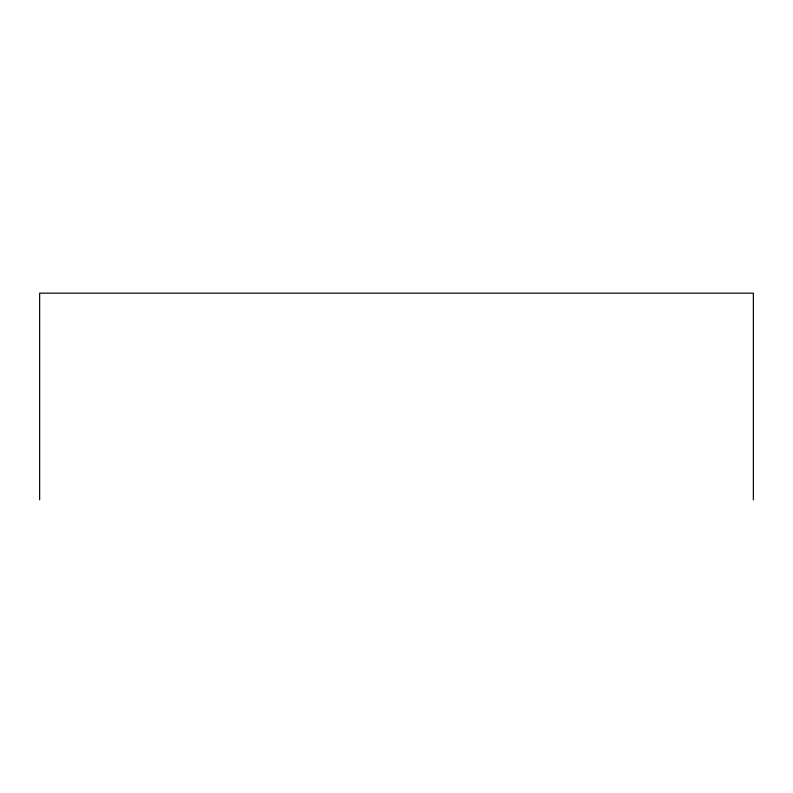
<?xml version="1.0" encoding="UTF-8"?>
<svg xmlns="http://www.w3.org/2000/svg" width="793" height="793" viewBox="0 0 793 793"><rect width="100%" height="100%" fill="white"/><g stroke="black" fill="none" stroke-linecap="round" stroke-linejoin="round"><path stroke-width="1.19" d="M753.35 499.838L753.35 293.162L39.65 293.162L39.65 499.838"/></g></svg>
